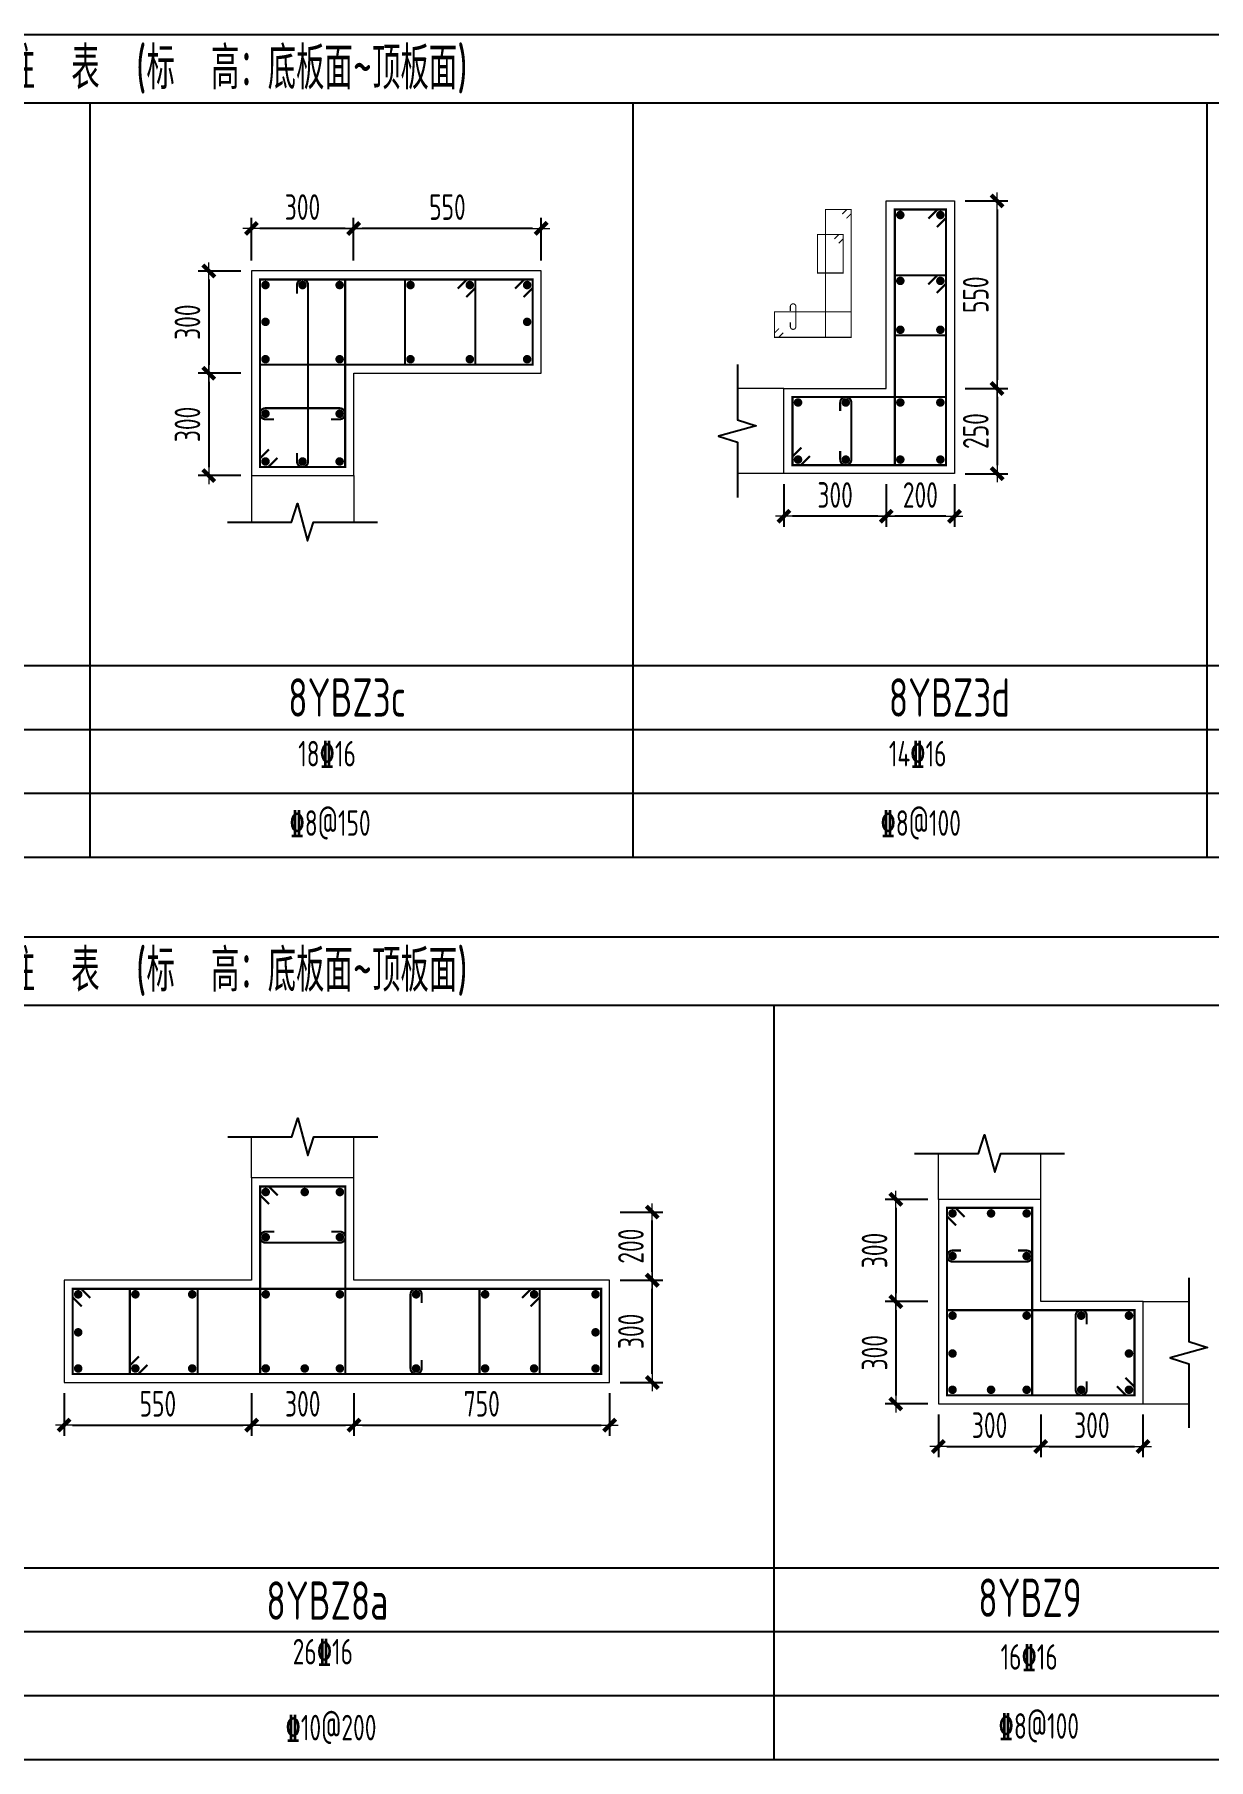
# Model space of a CAD drawing. Extents: x 292423 to 376523, y 106557 to 361882.
# Drawn here: x 330084 to 343859, y 118840 to 139081 of the extents above; entities that cross this region are included whole.
import ezdxf
from ezdxf.enums import TextEntityAlignment as Align

# ---------------------------------------------------------------- set-up
doc = ezdxf.new("R2010")
doc.units = 0
doc.header["$LTSCALE"] = 1000
doc.layers.get('0').update_dxf_attribs({"linetype": 'CONTINUOUS'})
doc.layers.get('Defpoints').update_dxf_attribs({"linetype": 'CONTINUOUS'})
for name, color, linetype in [('Note', 7, 'CONTINUOUS'), ('TAB', 7, 'CONTINUOUS'), ('THIN', 7, 'CONTINUOUS')]:
    doc.layers.add(name, color=color, linetype=linetype)
for name, color, linetype, lineweight in [('REIN', 6, 'CONTINUOUS', 18), ('Z-柱大样外框', 7, 'ByLayer', 18), ('Z-详图标注', 3, 'CONTINUOUS', 18)]:
    doc.layers.add(name, color=color, linetype=linetype, lineweight=lineweight)
doc.styles.get("Standard").update_dxf_attribs({"font": 'tssdeng.shx', "width": 0.7, "bigfont": 'tssdchn.shx'})
doc.styles.add('TCCAD_Dimension', font='Tssdeng.shx', dxfattribs={"width": 0.7, "bigfont": 'tssdchn.shx'})
doc.dimstyles.new('TCCAD_25_100', dxfattribs={"dimtxt": 300, "dimasz": 100, "dimexe": 125, "dimexo": 125, "dimgap": 100, "dimtad": 1, "dimdec": 0, "dimlfac": 0.25, "dimzin": 0, "dimdsep": 46, "dimtxsty": 'TCCAD_Dimension', "dimblk": '_TCDBK25_100', "dimcen": 0, "dimclrt": 7, "dimadec": 0, "dimazin": 0, "dimtfac": 1, "dimtdec": 0, "dimtix": 1, "dimtmove": 2, "dimatfit": 3, "dimfxl": 1, "dimtolj": 1, "dimtzin": 0, "dimarcsym": 0})

# ---------------------------------------------------------------- blocks, each defined once
blk = doc.blocks.new('_TCDBK25_100')
blk.add_line((-1, 0), (1, 0))
at = {"const_width": 0.5}
blk.add_lwpolyline([(-0.7, -0.7), (0.7, 0.7)], dxfattribs=at)
blk = doc.blocks.new('*D243')
at = {"layer": 'Defpoints', "color": 0}
for p in [(333829, 136806), (333829, 136306), (336029, 136306)]:
    blk.add_point(p, dxfattribs=at)
at = {"layer": 'Z-详图标注', "color": 0, "lineweight": -2}
for p, q in [((333829, 136431), (333829, 136931)), ((336029, 136431), (336029, 136931)), ((335929, 136806), (333929, 136806))]:
    blk.add_line(p, q, dxfattribs=at)
at = {"layer": 'Z-详图标注', "color": 0, "lineweight": -2, "xscale": 100, "yscale": 100, "zscale": 100, "rotation": 180}
blk.add_blockref('_TCDBK25_100', (333829, 136806), dxfattribs=at)
at = {"layer": 'Z-详图标注', "color": 0, "lineweight": -2, "xscale": 100, "yscale": 100, "zscale": 100}
blk.add_blockref('_TCDBK25_100', (336029, 136806), dxfattribs=at)
at = {"layer": 'Z-详图标注', "color": 7, "insert": (334929, 137056), "char_height": 300, "attachment_point": 5, "style": 'TCCAD_Dimension'}
blk.add_mtext('\\A1;550', dxfattribs=at)
blk = doc.blocks.new('*D244')
at = {"layer": 'Defpoints', "color": 0}
for p in [(332629, 136806), (332629, 136306), (333829, 136306)]:
    blk.add_point(p, dxfattribs=at)
at = {"layer": 'Z-详图标注', "color": 0, "lineweight": -2}
for p, q in [((332629, 136431), (332629, 136931)), ((333829, 136431), (333829, 136931)), ((333729, 136806), (332729, 136806))]:
    blk.add_line(p, q, dxfattribs=at)
at = {"layer": 'Z-详图标注', "color": 0, "lineweight": -2, "xscale": 100, "yscale": 100, "zscale": 100, "rotation": 180}
blk.add_blockref('_TCDBK25_100', (332629, 136806), dxfattribs=at)
at = {"layer": 'Z-详图标注', "color": 0, "lineweight": -2, "xscale": 100, "yscale": 100, "zscale": 100}
blk.add_blockref('_TCDBK25_100', (333829, 136806), dxfattribs=at)
at = {"layer": 'Z-详图标注', "color": 7, "insert": (333229, 137056), "char_height": 300, "attachment_point": 5, "style": 'TCCAD_Dimension'}
blk.add_mtext('\\A1;300', dxfattribs=at)
blk = doc.blocks.new('*D245')
at = {"layer": 'Defpoints', "color": 0}
for p in [(332629, 136306), (332129, 135106), (332629, 135106)]:
    blk.add_point(p, dxfattribs=at)
at = {"layer": 'Z-详图标注', "color": 0, "lineweight": -2}
for p, q in [((332504, 136306), (332004, 136306)), ((332129, 136206), (332129, 135206)), ((332504, 135106), (332004, 135106))]:
    blk.add_line(p, q, dxfattribs=at)
at = {"layer": 'Z-详图标注', "color": 0, "lineweight": -2, "xscale": 100, "yscale": 100, "zscale": 100}
for p, rotation in [((332129, 136306), 90), ((332129, 135106), 270)]:
    blk.add_blockref('_TCDBK25_100', p, dxfattribs=dict(at, rotation=rotation))
at = {"layer": 'Z-详图标注', "color": 7, "insert": (331879, 135706), "char_height": 300, "attachment_point": 5, "rotation": 90, "style": 'TCCAD_Dimension'}
blk.add_mtext('\\A1;300', dxfattribs=at)
blk = doc.blocks.new('*D246')
at = {"layer": 'Defpoints', "color": 0}
for p in [(332629, 135106), (332129, 133906), (332629, 133906)]:
    blk.add_point(p, dxfattribs=at)
at = {"layer": 'Z-详图标注', "color": 0, "lineweight": -2}
for p, q in [((332504, 135106), (332004, 135106)), ((332129, 135006), (332129, 134006)), ((332504, 133906), (332004, 133906))]:
    blk.add_line(p, q, dxfattribs=at)
at = {"layer": 'Z-详图标注', "color": 0, "lineweight": -2, "xscale": 100, "yscale": 100, "zscale": 100}
for p, rotation in [((332129, 135106), 90), ((332129, 133906), 270)]:
    blk.add_blockref('_TCDBK25_100', p, dxfattribs=dict(at, rotation=rotation))
at = {"layer": 'Z-详图标注', "color": 7, "insert": (331879, 134506), "char_height": 300, "attachment_point": 5, "rotation": 90, "style": 'TCCAD_Dimension'}
blk.add_mtext('\\A1;300', dxfattribs=at)
blk = doc.blocks.new('*D272')
at = {"layer": 'Defpoints', "color": 0}
for p in [(340878, 137128), (340878, 134928), (341378, 134928)]:
    blk.add_point(p, dxfattribs=at)
at = {"layer": 'Z-详图标注', "color": 0, "lineweight": -2}
for p, q in [((341003, 137128), (341503, 137128)), ((341378, 137028), (341378, 135028)), ((341003, 134928), (341503, 134928))]:
    blk.add_line(p, q, dxfattribs=at)
at = {"layer": 'Z-详图标注', "color": 0, "lineweight": -2, "xscale": 100, "yscale": 100, "zscale": 100}
for p, rotation in [((341378, 137128), 90), ((341378, 134928), 270)]:
    blk.add_blockref('_TCDBK25_100', p, dxfattribs=dict(at, rotation=rotation))
at = {"layer": 'Z-详图标注', "color": 7, "insert": (341128, 136028), "char_height": 300, "attachment_point": 5, "rotation": 90, "style": 'TCCAD_Dimension'}
blk.add_mtext('\\A1;550', dxfattribs=at)
blk = doc.blocks.new('*D273')
at = {"layer": 'Defpoints', "color": 0}
for p in [(340878, 134928), (340878, 133928), (341378, 133928)]:
    blk.add_point(p, dxfattribs=at)
at = {"layer": 'Z-详图标注', "color": 0, "lineweight": -2}
for p, q in [((341003, 134928), (341503, 134928)), ((341378, 134828), (341378, 134028)), ((341003, 133928), (341503, 133928))]:
    blk.add_line(p, q, dxfattribs=at)
at = {"layer": 'Z-详图标注', "color": 0, "lineweight": -2, "xscale": 100, "yscale": 100, "zscale": 100}
for p, rotation in [((341378, 134928), 90), ((341378, 133928), 270)]:
    blk.add_blockref('_TCDBK25_100', p, dxfattribs=dict(at, rotation=rotation))
at = {"layer": 'Z-详图标注', "color": 7, "insert": (341128, 134428), "char_height": 300, "attachment_point": 5, "rotation": 90, "style": 'TCCAD_Dimension'}
blk.add_mtext('\\A1;250', dxfattribs=at)
blk = doc.blocks.new('*D274')
at = {"layer": 'Defpoints', "color": 0}
for p in [(340078, 133928), (340878, 133928), (340078, 133428)]:
    blk.add_point(p, dxfattribs=at)
at = {"layer": 'Z-详图标注', "color": 0, "lineweight": -2}
for p, q in [((340078, 133803), (340078, 133303)), ((340878, 133803), (340878, 133303)), ((340778, 133428), (340178, 133428))]:
    blk.add_line(p, q, dxfattribs=at)
at = {"layer": 'Z-详图标注', "color": 0, "lineweight": -2, "xscale": 100, "yscale": 100, "zscale": 100, "rotation": 180}
blk.add_blockref('_TCDBK25_100', (340078, 133428), dxfattribs=at)
at = {"layer": 'Z-详图标注', "color": 0, "lineweight": -2, "xscale": 100, "yscale": 100, "zscale": 100}
blk.add_blockref('_TCDBK25_100', (340878, 133428), dxfattribs=at)
at = {"layer": 'Z-详图标注', "color": 7, "insert": (340478, 133678), "char_height": 300, "attachment_point": 5, "style": 'TCCAD_Dimension'}
blk.add_mtext('\\A1;200', dxfattribs=at)
blk = doc.blocks.new('*D275')
at = {"layer": 'Defpoints', "color": 0}
for p in [(338878, 133928), (340078, 133928), (338878, 133428)]:
    blk.add_point(p, dxfattribs=at)
at = {"layer": 'Z-详图标注', "color": 0, "lineweight": -2}
for p, q in [((338878, 133803), (338878, 133303)), ((340078, 133803), (340078, 133303)), ((339978, 133428), (338978, 133428))]:
    blk.add_line(p, q, dxfattribs=at)
at = {"layer": 'Z-详图标注', "color": 0, "lineweight": -2, "xscale": 100, "yscale": 100, "zscale": 100, "rotation": 180}
blk.add_blockref('_TCDBK25_100', (338878, 133428), dxfattribs=at)
at = {"layer": 'Z-详图标注', "color": 0, "lineweight": -2, "xscale": 100, "yscale": 100, "zscale": 100}
blk.add_blockref('_TCDBK25_100', (340078, 133428), dxfattribs=at)
at = {"layer": 'Z-详图标注', "color": 7, "insert": (339478, 133678), "char_height": 300, "attachment_point": 5, "style": 'TCCAD_Dimension'}
blk.add_mtext('\\A1;300', dxfattribs=at)
blk = doc.blocks.new('*D827')
at = {"layer": 'Defpoints', "color": 0}
for p in [(340690, 125413), (340190, 124213), (340690, 124213)]:
    blk.add_point(p, dxfattribs=at)
at = {"layer": 'Z-详图标注', "color": 0, "lineweight": -2}
for p, q in [((340565, 125413), (340065, 125413)), ((340190, 125313), (340190, 124313)), ((340565, 124213), (340065, 124213))]:
    blk.add_line(p, q, dxfattribs=at)
at = {"layer": 'Z-详图标注', "color": 0, "lineweight": -2, "xscale": 100, "yscale": 100, "zscale": 100}
for p, rotation in [((340190, 125413), 90), ((340190, 124213), 270)]:
    blk.add_blockref('_TCDBK25_100', p, dxfattribs=dict(at, rotation=rotation))
at = {"layer": 'Z-详图标注', "color": 7, "insert": (339940, 124813), "char_height": 300, "attachment_point": 5, "rotation": 90, "style": 'TCCAD_Dimension'}
blk.add_mtext('\\A1;300', dxfattribs=at)
blk = doc.blocks.new('*D828')
at = {"layer": 'Defpoints', "color": 0}
for p in [(340690.15865, 124213.47822), (340190.15865, 123013.47822), (340690.15865, 123013.47822)]:
    blk.add_point(p, dxfattribs=at)
at = {"layer": 'Z-详图标注', "color": 0, "lineweight": -2}
for p, q in [((340565.15865, 124213.47822), (340065.15865, 124213.47822)), ((340190.15865, 124113.47822), (340190.15865, 123113.47822)), ((340565.15865, 123013.47822), (340065.15865, 123013.47822))]:
    blk.add_line(p, q, dxfattribs=at)
at = {"layer": 'Z-详图标注', "color": 0, "lineweight": -2, "xscale": 100, "yscale": 100, "zscale": 100}
for p, rotation in [((340190.15865, 124213.47822), 90), ((340190.15865, 123013.47822), 270)]:
    blk.add_blockref('_TCDBK25_100', p, dxfattribs=dict(at, rotation=rotation))
at = {"layer": 'Z-详图标注', "color": 7, "insert": (339940.15865, 123613.47822), "char_height": 300, "attachment_point": 5, "rotation": 90, "style": 'TCCAD_Dimension'}
blk.add_mtext('\\A1;300', dxfattribs=at)
blk = doc.blocks.new('*D829')
at = {"layer": 'Defpoints', "color": 0}
for p in [(340690, 123013), (341890, 123013), (341890, 122513)]:
    blk.add_point(p, dxfattribs=at)
at = {"layer": 'Z-详图标注', "color": 0, "lineweight": -2}
for p, q in [((340690, 122888), (340690, 122388)), ((341890, 122888), (341890, 122388)), ((340790, 122513), (341790, 122513))]:
    blk.add_line(p, q, dxfattribs=at)
at = {"layer": 'Z-详图标注', "color": 0, "lineweight": -2, "xscale": 100, "yscale": 100, "zscale": 100, "rotation": 180}
blk.add_blockref('_TCDBK25_100', (340690, 122513), dxfattribs=at)
at = {"layer": 'Z-详图标注', "color": 0, "lineweight": -2, "xscale": 100, "yscale": 100, "zscale": 100}
blk.add_blockref('_TCDBK25_100', (341890, 122513), dxfattribs=at)
at = {"layer": 'Z-详图标注', "color": 7, "insert": (341290, 122763), "char_height": 300, "attachment_point": 5, "style": 'TCCAD_Dimension'}
blk.add_mtext('\\A1;300', dxfattribs=at)
blk = doc.blocks.new('*D830')
at = {"layer": 'Defpoints', "color": 0}
for p in [(341890, 123013), (343090, 123013), (343090, 122513)]:
    blk.add_point(p, dxfattribs=at)
at = {"layer": 'Z-详图标注', "color": 0, "lineweight": -2}
for p, q in [((341890, 122888), (341890, 122388)), ((343090, 122888), (343090, 122388)), ((341990, 122513), (342990, 122513))]:
    blk.add_line(p, q, dxfattribs=at)
at = {"layer": 'Z-详图标注', "color": 0, "lineweight": -2, "xscale": 100, "yscale": 100, "zscale": 100, "rotation": 180}
blk.add_blockref('_TCDBK25_100', (341890, 122513), dxfattribs=at)
at = {"layer": 'Z-详图标注', "color": 0, "lineweight": -2, "xscale": 100, "yscale": 100, "zscale": 100}
blk.add_blockref('_TCDBK25_100', (343090, 122513), dxfattribs=at)
at = {"layer": 'Z-详图标注', "color": 7, "insert": (342490, 122763), "char_height": 300, "attachment_point": 5, "style": 'TCCAD_Dimension'}
blk.add_mtext('\\A1;300', dxfattribs=at)
blk = doc.blocks.new('*D846')
at = {"layer": 'Defpoints', "color": 0}
for p in [(330432, 123264), (332632, 123264), (332632, 122764)]:
    blk.add_point(p, dxfattribs=at)
at = {"layer": 'Z-详图标注', "color": 0, "lineweight": -2}
for p, q in [((330432, 123139), (330432, 122639)), ((332632, 123139), (332632, 122639)), ((330532, 122764), (332532, 122764))]:
    blk.add_line(p, q, dxfattribs=at)
at = {"layer": 'Z-详图标注', "color": 0, "lineweight": -2, "xscale": 100, "yscale": 100, "zscale": 100, "rotation": 180}
blk.add_blockref('_TCDBK25_100', (330432, 122764), dxfattribs=at)
at = {"layer": 'Z-详图标注', "color": 0, "lineweight": -2, "xscale": 100, "yscale": 100, "zscale": 100}
blk.add_blockref('_TCDBK25_100', (332632, 122764), dxfattribs=at)
at = {"layer": 'Z-详图标注', "color": 7, "insert": (331532, 123014), "char_height": 300, "attachment_point": 5, "style": 'TCCAD_Dimension'}
blk.add_mtext('\\A1;550', dxfattribs=at)
blk = doc.blocks.new('*D847')
at = {"layer": 'Defpoints', "color": 0}
for p in [(332632, 123264), (333832, 123264), (333832, 122764)]:
    blk.add_point(p, dxfattribs=at)
at = {"layer": 'Z-详图标注', "color": 0, "lineweight": -2}
for p, q in [((332632, 123139), (332632, 122639)), ((333832, 123139), (333832, 122639)), ((332732, 122764), (333732, 122764))]:
    blk.add_line(p, q, dxfattribs=at)
at = {"layer": 'Z-详图标注', "color": 0, "lineweight": -2, "xscale": 100, "yscale": 100, "zscale": 100, "rotation": 180}
blk.add_blockref('_TCDBK25_100', (332632, 122764), dxfattribs=at)
at = {"layer": 'Z-详图标注', "color": 0, "lineweight": -2, "xscale": 100, "yscale": 100, "zscale": 100}
blk.add_blockref('_TCDBK25_100', (333832, 122764), dxfattribs=at)
at = {"layer": 'Z-详图标注', "color": 7, "insert": (333232, 123014), "char_height": 300, "attachment_point": 5, "style": 'TCCAD_Dimension'}
blk.add_mtext('\\A1;300', dxfattribs=at)
blk = doc.blocks.new('*D848')
at = {"layer": 'Defpoints', "color": 0}
for p in [(333832, 123264), (336832, 123264), (336832, 122764)]:
    blk.add_point(p, dxfattribs=at)
at = {"layer": 'Z-详图标注', "color": 0, "lineweight": -2}
for p, q in [((333832, 123139), (333832, 122639)), ((336832, 123139), (336832, 122639)), ((333932, 122764), (336732, 122764))]:
    blk.add_line(p, q, dxfattribs=at)
at = {"layer": 'Z-详图标注', "color": 0, "lineweight": -2, "xscale": 100, "yscale": 100, "zscale": 100, "rotation": 180}
blk.add_blockref('_TCDBK25_100', (333832, 122764), dxfattribs=at)
at = {"layer": 'Z-详图标注', "color": 0, "lineweight": -2, "xscale": 100, "yscale": 100, "zscale": 100}
blk.add_blockref('_TCDBK25_100', (336832, 122764), dxfattribs=at)
at = {"layer": 'Z-详图标注', "color": 7, "insert": (335332, 123014), "char_height": 300, "attachment_point": 5, "style": 'TCCAD_Dimension'}
blk.add_mtext('\\A1;750', dxfattribs=at)
blk = doc.blocks.new('*D849')
at = {"layer": 'Defpoints', "color": 0}
for p in [(336832, 124464), (337332, 124464), (336832, 123264)]:
    blk.add_point(p, dxfattribs=at)
at = {"layer": 'Z-详图标注', "color": 0, "lineweight": -2}
for p, q in [((336957, 124464), (337457, 124464)), ((337332, 123364), (337332, 124364)), ((336957, 123264), (337457, 123264))]:
    blk.add_line(p, q, dxfattribs=at)
at = {"layer": 'Z-详图标注', "color": 0, "lineweight": -2, "xscale": 100, "yscale": 100, "zscale": 100}
for p, rotation in [((337332, 124464), 90), ((337332, 123264), 270)]:
    blk.add_blockref('_TCDBK25_100', p, dxfattribs=dict(at, rotation=rotation))
at = {"layer": 'Z-详图标注', "color": 7, "insert": (337082, 123864), "char_height": 300, "attachment_point": 5, "rotation": 90, "style": 'TCCAD_Dimension'}
blk.add_mtext('\\A1;300', dxfattribs=at)
blk = doc.blocks.new('*D850')
at = {"layer": 'Defpoints', "color": 0}
for p in [(336832, 125264), (337332, 125264), (336832, 124464)]:
    blk.add_point(p, dxfattribs=at)
at = {"layer": 'Z-详图标注', "color": 0, "lineweight": -2}
for p, q in [((336957, 125264), (337457, 125264)), ((337332, 124564), (337332, 125164)), ((336957, 124464), (337457, 124464))]:
    blk.add_line(p, q, dxfattribs=at)
at = {"layer": 'Z-详图标注', "color": 0, "lineweight": -2, "xscale": 100, "yscale": 100, "zscale": 100}
for p, rotation in [((337332, 125264), 90), ((337332, 124464), 270)]:
    blk.add_blockref('_TCDBK25_100', p, dxfattribs=dict(at, rotation=rotation))
at = {"layer": 'Z-详图标注', "color": 7, "insert": (337082, 124864), "char_height": 300, "attachment_point": 5, "rotation": 90, "style": 'TCCAD_Dimension'}
blk.add_mtext('\\A1;200', dxfattribs=at)

msp = doc.modelspace()

# ---------------------------------------------------------------- linework, layer by layer
at = {"layer": 'REIN', "color": 210}
for points, const_width in [([(339612.6, 136924.8), (339665.7, 136977.8), (339665.7, 137027.8), (339365.7, 137027.8), (339365.7, 135527.8), (339665.7, 135527.8), (339665.7, 137027.8), (339615.7, 137027.8), (339562.6, 136974.8)], 12.5), ([(340671.7, 136822.1), (340777.7, 136928.2), (340777.7, 137028.2), (340177.7, 137028.2), (340177.7, 134028.2), (340777.7, 134028.2), (340777.7, 137028.2), (340677.7, 137028.2), (340571.7, 136922.1)], 25), ([(332935.4, 134112.3), (332829.3, 134006.2), (332729.3, 134006.2), (332729.3, 136206.2), (333729.3, 136206.2), (333729.3, 134006.2), (332729.3, 134006.2), (332729.3, 134106.2), (332835.4, 134212.3)], 25), ([(335723.2, 136100.1), (335829.3, 136206.2), (335929.3, 136206.2), (335929.3, 135206.2), (332729.3, 135206.2), (332729.3, 136206.2), (335929.3, 136206.2), (335929.3, 136106.2), (335823.2, 136000.1)], 25), ([(338818.7, 135630.9), (338765.7, 135577.8), (338765.7, 135527.8), (339665.7, 135527.8), (339665.7, 135827.8), (338765.7, 135827.8), (338765.7, 135527.8), (338815.7, 135527.8), (338868.7, 135580.9)], 12.5), ([(339083.8, 134234.3), (338977.7, 134128.2), (338977.7, 134028.2), (340777.7, 134028.2), (340777.7, 134828.2), (338977.7, 134828.2), (338977.7, 134028.2), (339077.7, 134028.2), (339183.8, 134134.3)], 25), ([(332838.2, 125357.7), (332732.2, 125463.8), (332732.2, 125563.8), (333732.2, 125563.8), (333732.2, 123363.8), (332732.2, 123363.8), (332732.2, 125563.8), (332832.2, 125563.8), (332938.2, 125457.7)], 25), ([(340896.2, 125107.2), (340790.2, 125213.3), (340790.2, 125313.3), (341790.2, 125313.3), (341790.2, 123113.5), (340790.2, 123113.5), (340790.2, 125313.3), (340890.2, 125313.3), (340996.2, 125207.2)], 25), ([(330638.2, 124157.7), (330532.2, 124263.8), (330532.2, 124363.8), (336732.2, 124363.8), (336732.2, 123363.8), (330532.2, 123363.8), (330532.2, 124363.8), (330632.2, 124363.8), (330738.2, 124257.7)], 25), ([(342884.1, 123319.5), (342990.2, 123213.5), (342990.2, 123113.5), (340790.2, 123113.5), (340790.2, 124113.5), (342990.2, 124113.5), (342990.2, 123113.5), (342890.2, 123113.5), (342784.1, 123219.5)], 25)]:
    msp.add_lwpolyline(points, dxfattribs=dict(at, const_width=const_width))
at = {"layer": 'REIN', "color": 6, "const_width": 50}
for points in [[(340242.7, 136988.2, -1), (340242.7, 136938.2, -1)], [(340712.7, 136988.2, -1), (340712.7, 136938.2, -1)], [(340242.7, 136214.9, -1), (340242.7, 136164.9, -1)], [(340712.7, 136214.9, -1), (340712.7, 136164.9, -1)], [(332819.3, 136141.2, 1), (332769.3, 136141.2, 1)], [(333204.3, 136141.2, 1), (333254.3, 136141.2, 1)], [(333689.3, 136141.2, 1), (333639.3, 136141.2, 1)], [(334520.5, 136141.2, 1), (334470.5, 136141.2, 1)], [(335216.8, 136141.2, 1), (335166.8, 136141.2, 1)], [(335889.3, 136141.2, 1), (335839.3, 136141.2, 1)], [(332819.3, 135709.2, 1), (332769.3, 135709.2, 1)], [(335889.3, 135709.2, 1), (335839.3, 135709.2, 1)], [(340242.7, 135641.5, -1), (340242.7, 135591.5, -1)], [(340712.7, 135641.5, -1), (340712.7, 135591.5, -1)], [(332819.3, 135271.2, 1), (332769.3, 135271.2, 1)], [(333689.3, 135271.2, 1), (333639.3, 135271.2, 1)], [(334520.5, 135271.2, 1), (334470.5, 135271.2, 1)], [(335216.8, 135271.2, 1), (335166.8, 135271.2, 1)], [(335889.3, 135271.2, 1), (335839.3, 135271.2, 1)], [(339042.7, 134788.2, -1), (339042.7, 134738.2, -1)], [(339602.7, 134788.2, -1), (339602.7, 134738.2, -1)], [(340242.7, 134788.2, -1), (340242.7, 134738.2, -1)], [(340712.7, 134788.2, -1), (340712.7, 134738.2, -1)], [(332819.3, 134631.2, 1), (332769.3, 134631.2, 1)], [(333689.3, 134631.2, 1), (333639.3, 134631.2, 1)], [(332819.3, 134071.2, 1), (332769.3, 134071.2, 1)], [(333204.3, 134071.2, 1), (333254.3, 134071.2, 1)], [(333689.3, 134071.2, 1), (333639.3, 134071.2, 1)], [(339042.7, 134118.2, -1), (339042.7, 134068.2, -1)], [(339602.7, 134118.2, -1), (339602.7, 134068.2, -1)], [(340242.7, 134118.2, -1), (340242.7, 134068.2, -1)], [(340712.7, 134118.2, -1), (340712.7, 134068.2, -1)], [(332772.2, 125498.8, 1), (332822.2, 125498.8, 1)], [(333229.8, 125498.8, 1), (333279.8, 125498.8, 1)], [(333642.2, 125498.8, 1), (333692.2, 125498.8, 1)], [(340830.2, 125248.3, 1), (340880.2, 125248.3, 1)], [(341282.3, 125248.3, 1), (341332.3, 125248.3, 1)], [(341700.2, 125248.3, 1), (341750.2, 125248.3, 1)], [(332772.2, 124969.3, 1), (332822.2, 124969.3, 1)], [(333642.2, 124969.3, 1), (333692.2, 124969.3, 1)], [(340830.2, 124747.5, 1), (340880.2, 124747.5, 1)], [(341700.2, 124747.5, 1), (341750.2, 124747.5, 1)], [(330572.2, 124298.8, 1), (330622.2, 124298.8, 1)], [(331242.8, 124298.8, 1), (331292.8, 124298.8, 1)], [(331909.7, 124298.8, 1), (331959.7, 124298.8, 1)], [(332772.2, 124298.8, 1), (332822.2, 124298.8, 1)], [(333642.2, 124298.8, 1), (333692.2, 124298.8, 1)], [(334536.4, 124298.8, 1), (334586.4, 124298.8, 1)], [(335345.9, 124298.8, 1), (335395.9, 124298.8, 1)], [(335920.9, 124298.8, 1), (335970.9, 124298.8, 1)], [(336642.2, 124298.8, 1), (336692.2, 124298.8, 1)], [(340830.2, 124048.5, 1), (340880.2, 124048.5, 1)], [(341700.2, 124048.5, 1), (341750.2, 124048.5, 1)], [(342340.2, 124048.5, 1), (342390.2, 124048.5, 1)], [(342900.2, 124048.5, 1), (342950.2, 124048.5, 1)], [(330572.2, 123852.9, 1), (330622.2, 123852.9, 1)], [(336642.2, 123852.9, 1), (336692.2, 123852.9, 1)], [(330572.2, 123428.8, 1), (330622.2, 123428.8, 1)], [(331242.8, 123428.8, 1), (331292.8, 123428.8, 1)], [(331909.7, 123428.8, 1), (331959.7, 123428.8, 1)], [(332772.2, 123428.8, 1), (332822.2, 123428.8, 1)], [(333229.8, 123428.8, 1), (333279.8, 123428.8, 1)], [(333642.2, 123428.8, 1), (333692.2, 123428.8, 1)], [(334536.4, 123428.8, 1), (334586.4, 123428.8, 1)], [(335345.9, 123428.8, 1), (335395.9, 123428.8, 1)], [(335920.9, 123428.8, 1), (335970.9, 123428.8, 1)], [(336642.2, 123428.8, 1), (336692.2, 123428.8, 1)], [(340830.2, 123604.3, 1), (340880.2, 123604.3, 1)], [(342900.2, 123604.3, 1), (342950.2, 123604.3, 1)], [(340830.2, 123178.5, 1), (340880.2, 123178.5, 1)], [(341282.3, 123178.5, 1), (341332.3, 123178.5, 1)], [(341700.2, 123178.5, 1), (341750.2, 123178.5, 1)], [(342340.2, 123178.5, 1), (342390.2, 123178.5, 1)], [(342900.2, 123178.5, 1), (342950.2, 123178.5, 1)]]:
    msp.add_lwpolyline(points, format="xyb", close=True, dxfattribs=at)
at = {"layer": 'REIN', "color": 6}
for points, const_width in [([(339519.3, 136631.5), (339572.3, 136684.5), (339572.3, 136734.5), (339272.3, 136734.5), (339272.3, 136282.8), (339572.3, 136282.8), (339572.3, 136734.5), (339522.3, 136734.5), (339469.3, 136681.5)], 12.5), ([(340671.7, 136048.8), (340777.7, 136154.9), (340777.7, 136254.9), (340177.7, 136254.9), (340177.7, 135551.5), (340777.7, 135551.5), (340777.7, 136254.9), (340677.7, 136254.9), (340571.7, 136148.8)], 25), ([(335050.8, 136100.1), (335156.8, 136206.2), (335256.8, 136206.2), (335256.8, 135206.2), (334430.5, 135206.2), (334430.5, 136206.2), (335256.8, 136206.2), (335256.8, 136106.2), (335150.8, 136000.1)], 25), ([(331408.9, 123469.8), (331302.8, 123363.8), (331202.8, 123363.8), (331202.8, 124363.8), (331999.7, 124363.8), (331999.7, 123363.8), (331202.8, 123363.8), (331202.8, 123463.8), (331308.9, 123569.8)], 25), ([(335804.9, 124257.7), (335910.9, 124363.8), (336010.9, 124363.8), (336010.9, 123363.8), (335305.9, 123363.8), (335305.9, 124363.8), (336010.9, 124363.8), (336010.9, 124263.8), (335904.9, 124157.7)], 25)]:
    msp.add_lwpolyline(points, dxfattribs=dict(at, const_width=const_width))
for points, const_width in [([(333164.3, 136041.2), (333164.3, 136141.2, -1), (333294.3, 136141.2), (333294.3, 134071.2, -1), (333164.3, 134071.2), (333164.3, 134171.2)], 25), ([(338952.3, 135703.7), (338952.3, 135653.7, 1), (339017.3, 135653.7), (339017.3, 135888.7, 1), (338952.3, 135888.7), (338952.3, 135838.7)], 12.5), ([(339537.7, 134193.2), (339537.7, 134093.2, 1), (339667.7, 134093.2), (339667.7, 134763.2, 1), (339537.7, 134763.2), (339537.7, 134663.2)], 25), ([(332894.3, 134566.2), (332794.3, 134566.2, -1), (332794.3, 134696.2), (333664.3, 134696.2, -1), (333664.3, 134566.2), (333564.3, 134566.2)], 25), ([(333567.2, 125034.3), (333667.2, 125034.3, -1), (333667.2, 124904.3), (332797.2, 124904.3, -1), (332797.2, 125034.3), (332897.2, 125034.3)], 25), ([(341625.2, 124812.5), (341725.2, 124812.5, -1), (341725.2, 124682.5), (340855.2, 124682.5, -1), (340855.2, 124812.5), (340955.2, 124812.5)], 25), ([(334626.4, 123528.8), (334626.4, 123428.8, -1), (334496.4, 123428.8), (334496.4, 124298.8, -1), (334626.4, 124298.8), (334626.4, 124198.8)], 25), ([(342430.2, 123278.5), (342430.2, 123178.5, -1), (342300.2, 123178.5), (342300.2, 124048.5, -1), (342430.2, 124048.5), (342430.2, 123948.5)], 25)]:
    msp.add_lwpolyline(points, format="xyb", dxfattribs=dict(at, const_width=const_width))
at = {"layer": 'TAB'}
for p, q in [((295391.9, 139081.2), (368105.7, 139081.2)), ((295391.9, 138281.2), (368105.7, 138281.2)), ((330732.5, 138281.2), (330732.5, 129428.2)), ((337105.1, 138281.2), (337105.1, 129428.2)), ((343839.3, 138281.2), (343839.3, 129428.2)), ((295391.9, 131678.2), (368105.7, 131678.2)), ((295391.9, 130928.2), (368105.7, 130928.2)), ((295391.9, 130178.2), (368105.7, 130178.2)), ((295391.9, 129428.2), (368105.7, 129428.2)), ((295391.9, 128493.5), (368105.7, 128493.5)), ((295391.9, 127693.5), (368105.7, 127693.5)), ((338757.1, 127693.5), (338757.1, 118840.5)), ((295391.9, 121090.5), (368105.7, 121090.5)), ((295391.9, 120340.5), (368105.7, 120340.5)), ((295391.9, 119590.5), (368105.7, 119590.5)), ((295391.9, 118840.5), (368105.7, 118840.5))]:
    msp.add_line(p, q, dxfattribs=at)
at = {"layer": 'THIN'}
for points in [[(338330.9, 135208.2), (338330.9, 134558.2), (338550.9, 134488.2), (338110.9, 134368.2), (338330.9, 134298.2), (338330.9, 133648.2)], [(332349.3, 133359.4), (333099.3, 133359.4), (333169.3, 133579.4), (333289.3, 133139.4), (333359.3, 133359.4), (334109.3, 133359.4)], [(332352.2, 126146), (333102.2, 126146), (333172.2, 126366), (333292.2, 125926), (333362.2, 126146), (334112.2, 126146)], [(340410.2, 125950.7), (341160.2, 125950.7), (341230.2, 126170.7), (341350.2, 125730.7), (341420.2, 125950.7), (342170.2, 125950.7)], [(343627.6, 124493.5), (343627.6, 123743.5), (343847.6, 123673.5), (343407.6, 123553.5), (343627.6, 123483.5), (343627.6, 122733.5)]]:
    msp.add_lwpolyline(points, dxfattribs=at)
at = {"layer": 'Z-柱大样外框'}
for p, q in [((338877.7, 134928.2), (338330.9, 134928.2)), ((332629.3, 133906.2), (332629.3, 133359.4)), ((333829.3, 133906.2), (333829.3, 133359.4)), ((338877.7, 133928.2), (338330.9, 133928.2)), ((332632.2, 125663.8), (332632.2, 126146)), ((333832.2, 125663.8), (333832.2, 126146)), ((340690.2, 125413.3), (340690.2, 125950.7)), ((341890.2, 125413.3), (341890.2, 125950.7)), ((343090.2, 124213.5), (343627.6, 124213.5)), ((343090.2, 123013.5), (343627.6, 123013.5))]:
    msp.add_line(p, q, dxfattribs=at)
for points in [[(340077.7, 137128.2), (340877.7, 137128.2), (340877.7, 133928.2), (338877.7, 133928.2), (338877.7, 134928.2), (340077.7, 134928.2), (340077.7, 137128.2)], [(336029.3, 135106.2), (336029.3, 136306.2), (332629.3, 136306.2), (332629.3, 133906.2), (333829.3, 133906.2), (333829.3, 135106.2), (336029.3, 135106.2)], [(330432.2, 124463.8), (330432.2, 123263.8), (336832.2, 123263.8), (336832.2, 124463.8), (333832.2, 124463.8), (333832.2, 125663.8), (332632.2, 125663.8), (332632.2, 124463.8), (330432.2, 124463.8)], [(340690.2, 125413.3), (340690.2, 123013.5), (343090.2, 123013.5), (343090.2, 124213.5), (341890.2, 124213.5), (341890.2, 125413.3), (340690.2, 125413.3)]]:
    msp.add_lwpolyline(points, close=True, dxfattribs=at)

# ---------------------------------------------------------------- texts
at = {"layer": 'Note', "color": 7, "width": 0.7}
for p in [(330190.8, 138692, 0), (330190.8, 128104.2, 0)]:
    msp.add_text('地  下  室  剪  力  墙  柱  表  (标  高：底板面~顶板面)', height=500, dxfattribs=at).set_placement(p, align=Align.MIDDLE)
at = {"layer": 'TAB', "width": 0.7}
for s, height, p in [('8YBZ3c', 450, (333752, 131301.8)), ('8YBZ3d', 450, (340819.5, 131301.8)), ('%%1328@150', 300, (333551.6, 129828.6)), ('%%1328@100', 300, (340481.9, 129828.6)), ('8YBZ8a', 450, (333519.8, 120704.9)), ('8YBZ9', 450, (341764, 120738.5)), ('%%1328@100', 300, (341867.6, 119233.7)), ('%%13210@200', 300, (333562.9, 119214.9))]:
    msp.add_text(s, height=height, dxfattribs=at).set_placement(p, align=Align.MIDDLE_CENTER)
for s, p in [('18%%13216', (333178.1, 130402.5)), ('14%%13216', (340108.4, 130402.5)), ('26%%13216', (333113.5, 119865.6)), ('16%%13216', (341418.9, 119804.2))]:
    msp.add_text(s, height=300, dxfattribs=at).set_placement(p, align=Align.BOTTOM_LEFT)

# ---------------------------------------------------------------- dimensions: what is measured, and where the dimension line sits
at = {"layer": 'Z-详图标注'}
for base, p1, p2, angle, picture, middle in [((332629.3, 136806.2), (333829.3, 136306.2), (332629.3, 136306.2), 180, '*D244', (333229.3, 137056.2)), ((333829.3, 136806.2), (336029.3, 136306.2), (333829.3, 136306.2), 180, '*D243', (334929.3, 137056.2)), ((341377.7, 134928.2), (340877.7, 137128.2), (340877.7, 134928.2), 270, '*D272', (341127.7, 136028.2)), ((332129.3, 135106.2), (332629.3, 136306.2), (332629.3, 135106.2), 270, '*D245', (331879.3, 135706.2)), ((332129.3, 133906.2), (332629.3, 135106.2), (332629.3, 133906.2), 270, '*D246', (331879.3, 134506.2)), ((341377.7, 133928.2), (340877.7, 134928.2), (340877.7, 133928.2), 270, '*D273', (341127.7, 134428.2)), ((338877.7, 133428.2), (340077.7, 133928.2), (338877.7, 133928.2), 180, '*D275', (339477.7, 133678.2)), ((340077.7, 133428.2), (340877.7, 133928.2), (340077.7, 133928.2), 180, '*D274', (340477.7, 133678.2)), ((340190.2, 124213.5), (340690.2, 125413.3), (340690.2, 124213.5), 270, '*D827', (339940.2, 124813.4)), ((337332.2, 125263.8), (336832.2, 124463.8), (336832.2, 125263.8), 90, '*D850', (337082.2, 124863.8)), ((337332.2, 124463.8), (336832.2, 123263.8), (336832.2, 124463.8), 90, '*D849', (337082.2, 123863.8)), ((340190.2, 123013.5), (340690.2, 124213.5), (340690.2, 123013.5), 270, '*D828', (339940.2, 123613.5))]:
    dim = msp.add_linear_dim(base=base, p1=p1, p2=p2, angle=angle, dimstyle='TCCAD_25_100', dxfattribs=at)
    dim.commit()
    dim.dimension.update_dxf_attribs({"geometry": picture, "text_midpoint": middle})
for base, p1, p2, picture, middle in [((332632.2, 122763.8), (330432.2, 123263.8), (332632.2, 123263.8), '*D846', (331532.2, 123013.8)), ((333832.2, 122763.8), (332632.2, 123263.8), (333832.2, 123263.8), '*D847', (333232.2, 123013.8)), ((336832.2, 122763.8), (333832.2, 123263.8), (336832.2, 123263.8), '*D848', (335332.2, 123013.8)), ((341890.2, 122513.5), (340690.2, 123013.5), (341890.2, 123013.5), '*D829', (341290.2, 122763.5)), ((343090.2, 122513.5), (341890.2, 123013.5), (343090.2, 123013.5), '*D830', (342490.2, 122763.5))]:
    dim = msp.add_linear_dim(base=base, p1=p1, p2=p2, dimstyle='TCCAD_25_100', dxfattribs=at)
    dim.commit()
    dim.dimension.update_dxf_attribs({"geometry": picture, "text_midpoint": middle})

doc.saveas('drawing.dxf')
